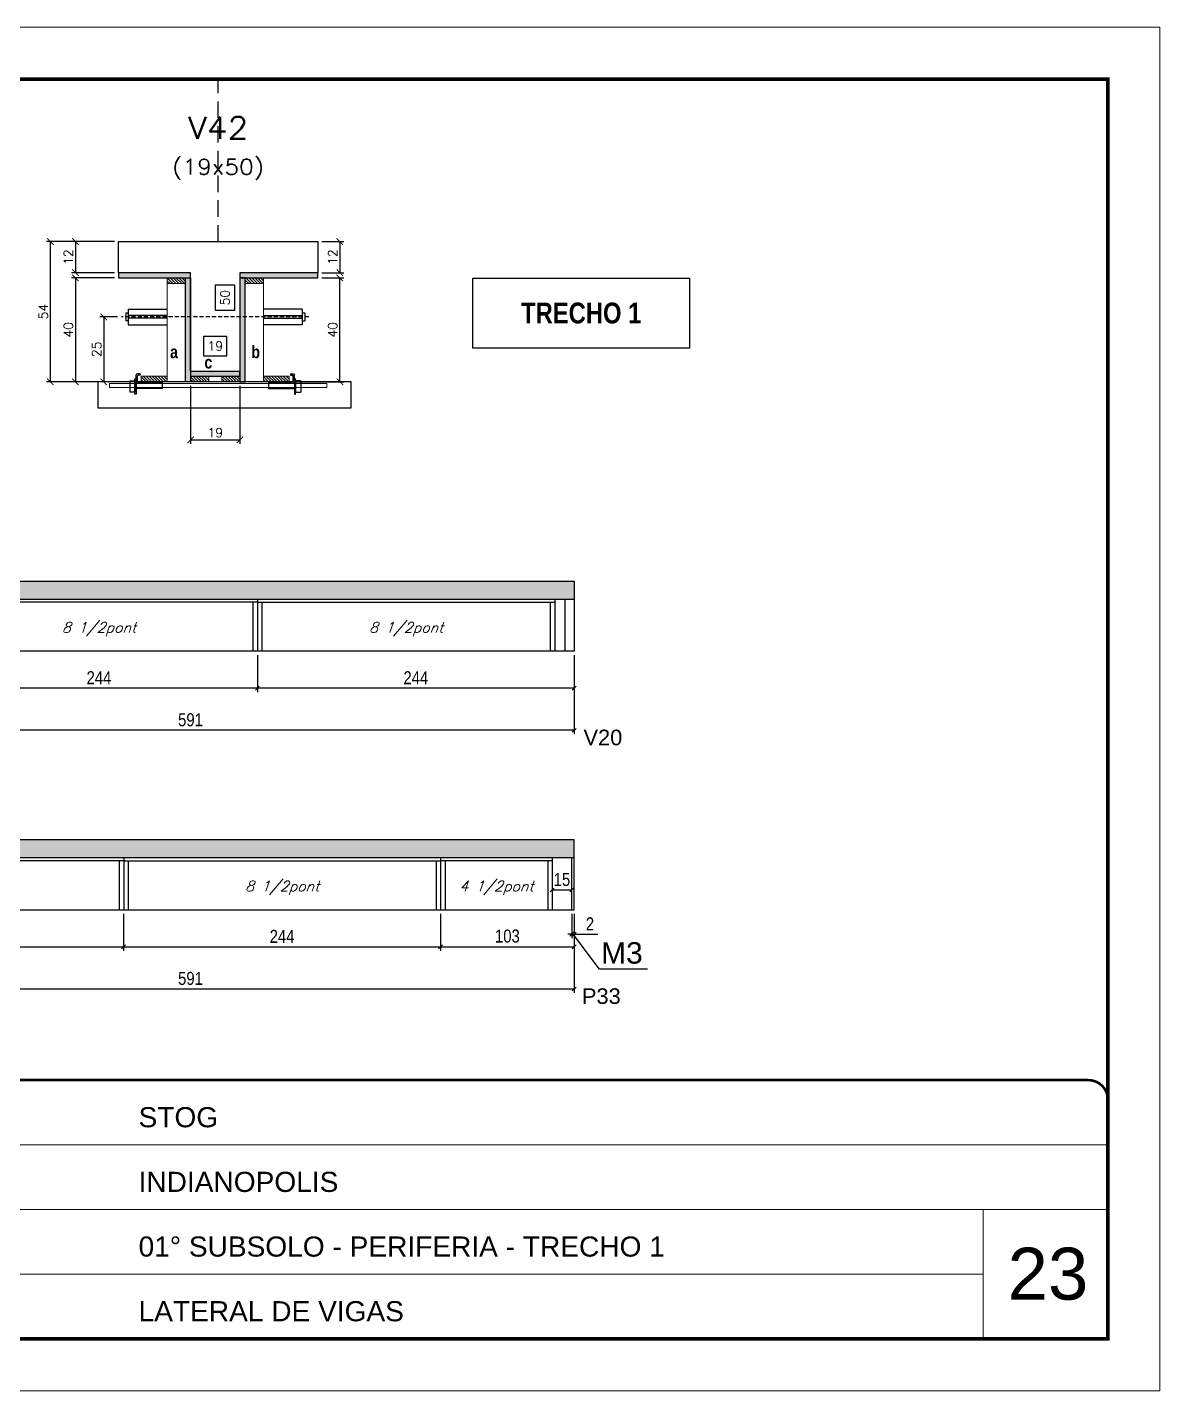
# Model space of a CAD drawing. Extents: x 0 to 6325, y 5574 to 19307.
# Drawn here: x 3783 to 4655, y 11317 to 12367 of the extents above; entities that cross this region are included whole.
import ezdxf
from ezdxf.enums import TextEntityAlignment as Align

# ---------------------------------------------------------------- set-up
doc = ezdxf.new("R2010")
doc.units = 0
for name, pattern in [('CONTINUO', [0]), ('DASHED', [0.75, 0.5, -0.25]), ('HIDDEN', [9.525, 6.35, -3.175])]:
    doc.linetypes.add(name, pattern=pattern)
for name, color, linetype in [('1', 1, 'Continuous'), ('5', 5, 'Continuous'), ('barrote', 251, 'Continuous'), ('COTA', 241, 'Continuous'), ('Cota Seção (2x)', 4, 'Continuous'), ('detalhes', 4, 'Continuous'), ('Hachura', 253, 'Continuous'), ('NOMENCLATURA', 7, 'Continuous'), ('Painéis', 200, 'Continuous'), ('presilha', 1, 'Continuous'), ('SARR_2.2x7', 40, 'Continuous'), ('SARR_3.5x7', 81, 'Continuous'), ('TENSOR', 3, 'Continuous'), ('texto', 7, 'Continuous'), ('Texto de Titulo', 7, 'Continuous'), ('Texto Qtd Sarr', 242, 'Continuous')]:
    doc.layers.add(name, color=color, linetype=linetype)
for name, color, linetype, lineweight in [('CARIMBO', 255, 'Continuous', 9), ('CONCRETO', 251, 'Continuous', 25), ('Folhas', 255, 'Continuous', 9), ('Madeira', 126, 'Continuous', 18), ('SARRAFO DE PRESSAO', 251, 'DASHED', 9), ('SCO-___-LAJ', 2, 'Continuous', 0), ('Texto Seção', 7, 'Continuous', 15)]:
    doc.layers.add(name, color=color, linetype=linetype, lineweight=lineweight)
doc.styles.add('arial', font='arial.ttf')
doc.styles.add('COTA TECNICA', font='techl___.ttf', dxfattribs={"height": 10})
doc.styles.add('ROMANC', font='techb___.ttf', dxfattribs={"height": 2.5})
doc.styles.add('Romans', font='romans.shx')
doc.styles.get("Standard").update_dxf_attribs({"font": 'arial.ttf'})
doc.styles.add('TECNICA', font='techb___.ttf', dxfattribs={"height": 10})
doc.dimstyles.new('Cota Seção (2x)', dxfattribs={"dimtxt": 7, "dimasz": 5, "dimexe": 3, "dimexo": 3, "dimgap": 2, "dimtad": 3, "dimdec": 1, "dimlfac": 0.5, "dimzin": 12, "dimdsep": 46, "dimtxsty": 'Romans', "dimblk": 'ARCHTICK', "dimcen": 0, "dimclrd": 4, "dimclre": 4, "dimclrt": 1, "dimadec": 1, "dimazin": 3, "dimtfac": 1, "dimtdec": 1, "dimtmove": 0, "dimatfit": 3, "dimldrblk": 'OBLIQUE', "dimfxl": 1, "dimtolj": 1, "dimtzin": 12, "dimarcsym": 0})
doc.dimstyles.new('Cota Seção interna', dxfattribs={"dimtxt": 7, "dimasz": 6, "dimexe": 0.18, "dimexo": 2, "dimgap": -4, "dimtad": 3, "dimdec": 1, "dimlfac": 0.5, "dimzin": 12, "dimdsep": 46, "dimtxsty": 'Romans', "dimblk": 'ARCHTICK', "dimcen": 0.09, "dimse1": 1, "dimse2": 1, "dimsd1": 1, "dimsd2": 1, "dimclrd": 180, "dimclre": 5, "dimclrt": 1, "dimadec": 0, "dimazin": 3, "dimtfac": 1, "dimtdec": 1, "dimtofl": 0, "dimtmove": 0, "dimatfit": 3, "dimldrblk": 'ARCHTICK', "dimfxl": 1, "dimtolj": 1, "dimtzin": 0, "dimarcsym": 0})
doc.dimstyles.new('PAINEL', dxfattribs={"dimtxt": 10, "dimasz": 3, "dimexe": 3, "dimexo": 3, "dimgap": 3, "dimtad": 1, "dimdec": 1, "dimzin": 12, "dimdsep": 46, "dimtxsty": 'COTA TECNICA', "dimblk1": 'OBLIQUE', "dimblk2": 'OBLIQUE', "dimsah": 1, "dimcen": 0.9, "dimclrd": 4, "dimclre": 4, "dimclrt": 240, "dimadec": 1, "dimazin": 3, "dimtfac": 1, "dimtdec": 1, "dimtmove": 0, "dimatfit": 3, "dimfxl": 1, "dimtolj": 1, "dimtzin": 12, "dimarcsym": 0})
pattern_1 = [(315, (26865.4202, 3864.4807), (1.12253202, 1.12253202), [])]

# ---------------------------------------------------------------- blocks, each defined once
blk = doc.blocks.new('9999999999')
at = {"color": 30, "linetype": 'CONTINUO'}
for p, q in [((98564.6, 34379.6), (99584, 34379.6)), ((98564.6, 34329.8), (99488, 34329.8)), ((99584, 34329.8), (99488, 34329.8)), ((99488, 34329.8), (99488, 34230.2)), ((98564.6, 34280), (99488, 34280))]:
    blk.add_line(p, q, dxfattribs=at)
at = {"color": 30, "linetype": 'CONTINUO', "const_width": 2}
blk.add_lwpolyline([(99584, 34230.2), (99584, 34414.4, 0.414214), (99569, 34429.4), (98229, 34429.4, 0.414214), (98214, 34414.4), (98214, 34245.2, 0.414214), (98229, 34230.2), (99584, 34230.2)], format="xyb", dxfattribs=at)
at = {"layer": 'Folhas'}
blk.add_lwpolyline([(98139, 34190.2), (99624, 34190.2), (99624, 35240.2), (98139, 35240.2)], close=True, dxfattribs=at)
at = {"layer": 'Folhas', "color": 30, "const_width": 3}
blk.add_lwpolyline([(98214, 34230.2), (99584, 34230.2), (99584, 35200.2), (98214, 35200.2)], close=True, dxfattribs=at)
at = {"color": 7, "linetype": 'Continuous', "ltscale": 5, "style": 'arial'}
for s, height, p in [('STOG', 15.48, (98837.7, 34393.1)), ('INDIANOPOLIS', 15.483, (98837.7, 34343.3)), ('01° SUBSOLO - PERIFERIA - TRECHO 1', 15.483, (98837.7, 34293.5)), ('LATERAL DE VIGAS', 15.483, (98837.7, 34243.7))]:
    blk.add_text(s, height=height, dxfattribs=at).set_placement(p)
blk = doc.blocks.new('titulo1')
at = {"layer": 'Defpoints', "color": 252, "linetype": 'HIDDEN', "ltscale": 2}
blk.add_line((0, 0), (0, 125), dxfattribs=at)
at = {"layer": 'Defpoints', "style": 'Romans', "oblique": 15}
blk.add_attdef('FOLHA', text='', height=10, dxfattribs=at).set_placement((0, 15.6), align=Align.MIDDLE_CENTER)
at = {"layer": 'Texto Qtd Sarr', "color": 3, "style": 'Romans', "oblique": 15}
for tag, height, p in [('TITULO', 17, (0, 71.4)), ('SEÇÃO', 12, (0, 41.5))]:
    blk.add_attdef(tag, text='', height=height, dxfattribs=at).set_placement(p, align=Align.MIDDLE_CENTER)
blk = doc.blocks.new('_ArchTick')
at = {"color": 0, "linetype": 'ByBlock', "const_width": 0.15}
blk.add_lwpolyline([(-0.5, -0.5), (0.5, 0.5)], dxfattribs=at)
blk = doc.blocks.new('*D3340')
at = {"layer": 'COTA', "color": 4, "lineweight": -2, "transparency": 16777216}
for p, q in [((4009.8, 12202.1), (4026.7, 12202.1)), ((4023.7, 12202.1), (4023.7, 12178.1)), ((4009.8, 12178.1), (4026.7, 12178.1))]:
    blk.add_line(p, q, dxfattribs=at)
at = {"layer": 'Defpoints', "color": 0, "transparency": 16777216}
for p in [(4006.8, 12202.1), (4006.8, 12178.1), (4023.7, 12178.1)]:
    blk.add_point(p, dxfattribs=at)
at = {"layer": 'COTA', "color": 4, "lineweight": -2, "transparency": 16777216, "xscale": 5, "yscale": 5, "zscale": 5}
for p, rotation in [((4023.7, 12202.1), 90), ((4023.7, 12178.1), 270)]:
    blk.add_blockref('_ArchTick', p, dxfattribs=dict(at, rotation=rotation))
at = {"layer": 'COTA', "color": 1, "transparency": 16777216, "insert": (4018.2, 12190.1), "char_height": 7, "attachment_point": 5, "rotation": 90, "style": 'Romans'}
blk.add_mtext('\\A1;12', dxfattribs=at)
blk = doc.blocks.new('_Oblique')
at = {"layer": '1', "color": 0, "lineweight": -2}
blk.add_line((-0.5, -0.5), (0.5, 0.5), dxfattribs=at)
blk = doc.blocks.new('*D3341')
at = {"layer": 'COTA', "color": 4, "lineweight": -2, "transparency": 16777216}
for p, q in [((3850.2, 12202.1), (3797.8, 12202.1)), ((3800.8, 12094.1), (3800.8, 12202.1)), ((3872.2, 12094.1), (3797.8, 12094.1))]:
    blk.add_line(p, q, dxfattribs=at)
at = {"layer": 'Defpoints', "color": 0, "transparency": 16777216}
for p in [(3800.8, 12202.1), (3853.2, 12202.1), (3875.2, 12094.1)]:
    blk.add_point(p, dxfattribs=at)
at = {"layer": 'COTA', "color": 4, "lineweight": -2, "transparency": 16777216, "xscale": 5, "yscale": 5, "zscale": 5}
for p, rotation in [((3800.8, 12202.1), 90), ((3800.8, 12094.1), 270)]:
    blk.add_blockref('_ArchTick', p, dxfattribs=dict(at, rotation=rotation))
at = {"layer": 'COTA', "color": 1, "transparency": 16777216, "insert": (3795.3, 12148.1), "char_height": 7, "attachment_point": 5, "rotation": 90, "style": 'Romans'}
blk.add_mtext('\\A1;54', dxfattribs=at)
blk = doc.blocks.new('*D3342')
at = {"layer": 'COTA', "color": 4, "lineweight": -2, "transparency": 16777216}
for p, q in [((4009.8, 12174.1), (4026.7, 12174.1)), ((4023.7, 12094.1), (4023.7, 12174.1)), ((3983.4, 12094.1), (4026.7, 12094.1))]:
    blk.add_line(p, q, dxfattribs=at)
at = {"layer": 'Defpoints', "color": 0, "transparency": 16777216}
for p in [(4006.8, 12174.1), (4023.7, 12174.1), (3980.4, 12094.1)]:
    blk.add_point(p, dxfattribs=at)
at = {"layer": 'COTA', "color": 4, "lineweight": -2, "transparency": 16777216, "xscale": 5, "yscale": 5, "zscale": 5}
for p, rotation in [((4023.7, 12174.1), 90), ((4023.7, 12094.1), 270)]:
    blk.add_blockref('_ArchTick', p, dxfattribs=dict(at, rotation=rotation))
at = {"layer": 'COTA', "color": 1, "transparency": 16777216, "insert": (4018.2, 12134.1), "char_height": 7, "attachment_point": 5, "rotation": 90, "style": 'Romans'}
blk.add_mtext('\\A1;40', dxfattribs=at)
blk = doc.blocks.new('*D3343')
at = {"layer": 'Cota Seção (2x)', "color": 180, "lineweight": -2, "transparency": 16777216}
for p, q in [((3942.8, 12168.6), (3927.8, 12168.6)), ((3927.8, 12168.6), (3927.8, 12149.3)), ((3942.8, 12149.3), (3942.8, 12168.6)), ((3927.8, 12149.3), (3942.8, 12149.3))]:
    blk.add_line(p, q, dxfattribs=at)
at = {"layer": 'Defpoints', "color": 0, "transparency": 16777216}
for p in [(3946.8, 12202.1), (3957.8, 12202.1), (3957.8, 12102.1)]:
    blk.add_point(p, dxfattribs=at)
at = {"layer": 'Cota Seção (2x)', "color": 1, "transparency": 16777216, "insert": (3935.3, 12158.9), "char_height": 7, "attachment_point": 5, "rotation": 90, "style": 'Romans'}
blk.add_mtext('\\A1;50', dxfattribs=at)
blk = doc.blocks.new('*D3344')
at = {"layer": 'COTA', "color": 4, "lineweight": -2, "transparency": 16777216}
for p, q in [((3850.2, 12202.1), (3817.1, 12202.1)), ((3820.1, 12202.1), (3820.1, 12178.1)), ((3850.2, 12178.1), (3817.1, 12178.1))]:
    blk.add_line(p, q, dxfattribs=at)
at = {"layer": 'Defpoints', "color": 0, "transparency": 16777216}
for p in [(3853.2, 12202.1), (3820.1, 12178.1), (3853.2, 12178.1)]:
    blk.add_point(p, dxfattribs=at)
at = {"layer": 'COTA', "color": 4, "lineweight": -2, "transparency": 16777216, "xscale": 5, "yscale": 5, "zscale": 5}
for p, rotation in [((3820.1, 12202.1), 90), ((3820.1, 12178.1), 270)]:
    blk.add_blockref('_ArchTick', p, dxfattribs=dict(at, rotation=rotation))
at = {"layer": 'COTA', "color": 1, "transparency": 16777216, "insert": (3814.6, 12190.1), "char_height": 7, "attachment_point": 5, "rotation": 90, "style": 'Romans'}
blk.add_mtext('\\A1;12', dxfattribs=at)
blk = doc.blocks.new('*D3345')
at = {"layer": 'COTA', "color": 4, "lineweight": -2, "transparency": 16777216}
for p, q in [((3850.2, 12174.1), (3817.1, 12174.1)), ((3820.1, 12174.1), (3820.1, 12094.1)), ((3872.2, 12094.1), (3817.1, 12094.1))]:
    blk.add_line(p, q, dxfattribs=at)
at = {"layer": 'Defpoints', "color": 0, "transparency": 16777216}
for p in [(3853.2, 12174.1), (3820.1, 12094.1), (3875.2, 12094.1)]:
    blk.add_point(p, dxfattribs=at)
at = {"layer": 'COTA', "color": 4, "lineweight": -2, "transparency": 16777216, "xscale": 5, "yscale": 5, "zscale": 5}
for p, rotation in [((3820.1, 12174.1), 90), ((3820.1, 12094.1), 270)]:
    blk.add_blockref('_ArchTick', p, dxfattribs=dict(at, rotation=rotation))
at = {"layer": 'COTA', "color": 1, "transparency": 16777216, "insert": (3814.6, 12134.1), "char_height": 7, "attachment_point": 5, "rotation": 90, "style": 'Romans'}
blk.add_mtext('\\A1;40', dxfattribs=at)
blk = doc.blocks.new('PRESILHA METÁLICA 1')
at = {"layer": 'presilha'}
for p, q in [((7.5, 10.6), (7.5, 19.9)), ((12, 21), (8.6, 21)), ((9, 11.6), (9, 18.9)), ((12, 19.5), (9.6, 19.5)), ((12, 21), (12, 19.5)), ((0, 13), (6, 13)), ((0, 13), (0, 0)), ((6, 0), (0, 0)), ((6, 15.5), (7.5, 15.5)), ((6, -2.5), (6, 15.5)), ((6, 13), (6, 0)), ((7.5, 15.5), (7.5, -2.5)), ((37.5, 4.1), (7.5, 4.1)), ((37.5, 11), (9.6, 11)), ((37.5, 11), (37.5, 4.1)), ((7.5, -2.5), (6, -2.5))]:
    blk.add_line(p, q, dxfattribs=at)
for centre, radius, start, end in [((8.6, 19.9), 1.14, 90, 180), ((9.6, 18.9), 0.57, 90, 180), ((9.6, 11.6), 0.57, 180, 270)]:
    blk.add_arc(centre, radius, start, end, dxfattribs=at)
blk = doc.blocks.new('*D3346')
at = {"layer": 'COTA', "color": 4, "lineweight": -2, "transparency": 16777216}
for p, q in [((3908.8, 12091.1), (3908.8, 12046.4)), ((3946.8, 12091.1), (3946.8, 12046.4)), ((3908.8, 12049.4), (3946.8, 12049.4))]:
    blk.add_line(p, q, dxfattribs=at)
at = {"layer": 'Defpoints', "color": 0, "transparency": 16777216}
for p in [(3908.8, 12094.1), (3946.8, 12094.1), (3946.8, 12049.4)]:
    blk.add_point(p, dxfattribs=at)
at = {"layer": 'COTA', "color": 4, "lineweight": -2, "transparency": 16777216, "xscale": 5, "yscale": 5, "zscale": 5, "rotation": 180}
blk.add_blockref('_ArchTick', (3908.8, 12049.4), dxfattribs=at)
at = {"layer": 'COTA', "color": 4, "lineweight": -2, "transparency": 16777216, "xscale": 5, "yscale": 5, "zscale": 5}
blk.add_blockref('_ArchTick', (3946.8, 12049.4), dxfattribs=at)
at = {"layer": 'COTA', "color": 1, "transparency": 16777216, "insert": (3927.8, 12054.9), "char_height": 7, "attachment_point": 5, "style": 'Romans'}
blk.add_mtext('\\A1;19', dxfattribs=at)
blk = doc.blocks.new('*D3086')
at = {"layer": 'Cota Seção (2x)', "color": 180, "lineweight": -2, "transparency": 16777216}
for p, q in [((3936.8, 12129.1), (3918.8, 12129.1)), ((3918.8, 12129.1), (3918.8, 12114.1)), ((3936.8, 12114.1), (3936.8, 12129.1)), ((3918.8, 12114.1), (3936.8, 12114.1))]:
    blk.add_line(p, q, dxfattribs=at)
at = {"layer": 'Defpoints', "color": 0, "transparency": 16777216}
for p in [(3946.8, 12110.1), (3908.8, 12094.1), (3946.8, 12094.1)]:
    blk.add_point(p, dxfattribs=at)
at = {"layer": 'Cota Seção (2x)', "color": 1, "transparency": 16777216, "insert": (3927.8, 12121.6), "char_height": 7, "attachment_point": 5, "style": 'Romans'}
blk.add_mtext('\\A1;19', dxfattribs=at)
blk = doc.blocks.new('*D3087')
at = {"layer": 'COTA', "color": 4, "lineweight": -2, "transparency": 16777216}
for p, q in [((3613.2, 11883.6), (3613.2, 11822.7)), ((4204.2, 11883.6), (4204.2, 11822.7)), ((4204.2, 11825.7), (3613.2, 11825.7))]:
    blk.add_line(p, q, dxfattribs=at)
at = {"layer": 'Defpoints', "color": 0, "transparency": 16777216}
for p in [(3613.2, 11886.6), (4204.2, 11886.6), (3613.2, 11825.7)]:
    blk.add_point(p, dxfattribs=at)
at = {"layer": 'COTA', "color": 4, "lineweight": -2, "transparency": 16777216, "xscale": 3, "yscale": 3, "zscale": 3, "rotation": 180}
blk.add_blockref('_Oblique', (3613.2, 11825.7), dxfattribs=at)
at = {"layer": 'COTA', "color": 4, "lineweight": -2, "transparency": 16777216, "xscale": 3, "yscale": 3, "zscale": 3}
blk.add_blockref('_Oblique', (4204.2, 11825.7), dxfattribs=at)
at = {"layer": 'COTA', "color": 240, "transparency": 16777216, "insert": (3908.7, 11833.8), "char_height": 10, "attachment_point": 5, "style": 'COTA TECNICA'}
blk.add_mtext('\\A1;591', dxfattribs=at)
blk = doc.blocks.new('*D4266')
at = {"layer": 'COTA', "color": 4, "lineweight": -2, "transparency": 16777216}
for p, q in [((3960.2, 11883.6), (3960.2, 11855.1)), ((4204.2, 11883.6), (4204.2, 11855.1)), ((4204.2, 11858.1), (3960.2, 11858.1))]:
    blk.add_line(p, q, dxfattribs=at)
at = {"layer": 'Defpoints', "color": 0, "transparency": 16777216}
for p in [(3960.2, 11886.6), (4204.2, 11886.6), (3960.2, 11858.1)]:
    blk.add_point(p, dxfattribs=at)
at = {"layer": 'COTA', "color": 4, "lineweight": -2, "transparency": 16777216, "xscale": 3, "yscale": 3, "zscale": 3, "rotation": 180}
blk.add_blockref('_Oblique', (3960.2, 11858.1), dxfattribs=at)
at = {"layer": 'COTA', "color": 4, "lineweight": -2, "transparency": 16777216, "xscale": 3, "yscale": 3, "zscale": 3}
blk.add_blockref('_Oblique', (4204.2, 11858.1), dxfattribs=at)
at = {"layer": 'COTA', "color": 240, "transparency": 16777216, "insert": (4082.2, 11866.2), "char_height": 10, "attachment_point": 5, "style": 'COTA TECNICA'}
blk.add_mtext('\\A1;244', dxfattribs=at)
blk = doc.blocks.new('*D4267')
at = {"layer": 'COTA', "color": 4, "lineweight": -2, "transparency": 16777216}
for p, q in [((3716.2, 11883.6), (3716.2, 11855.1)), ((3960.2, 11883.6), (3960.2, 11855.1)), ((3960.2, 11858.1), (3716.2, 11858.1))]:
    blk.add_line(p, q, dxfattribs=at)
at = {"layer": 'Defpoints', "color": 0, "transparency": 16777216}
for p in [(3716.2, 11886.6), (3960.2, 11886.6), (3716.2, 11858.1)]:
    blk.add_point(p, dxfattribs=at)
at = {"layer": 'COTA', "color": 4, "lineweight": -2, "transparency": 16777216, "xscale": 3, "yscale": 3, "zscale": 3, "rotation": 180}
blk.add_blockref('_Oblique', (3716.2, 11858.1), dxfattribs=at)
at = {"layer": 'COTA', "color": 4, "lineweight": -2, "transparency": 16777216, "xscale": 3, "yscale": 3, "zscale": 3}
blk.add_blockref('_Oblique', (3960.2, 11858.1), dxfattribs=at)
at = {"layer": 'COTA', "color": 240, "transparency": 16777216, "insert": (3838.2, 11866.2), "char_height": 10, "attachment_point": 5, "style": 'COTA TECNICA'}
blk.add_mtext('\\A1;244', dxfattribs=at)
blk = doc.blocks.new('*D3090')
at = {"layer": 'COTA', "color": 4, "lineweight": -2, "transparency": 16777216}
for p, q in [((3613.2, 11684.4), (3613.2, 11623.5)), ((4204.2, 11684.4), (4204.2, 11623.5)), ((3613.2, 11626.5), (4204.2, 11626.5))]:
    blk.add_line(p, q, dxfattribs=at)
at = {"layer": 'Defpoints', "color": 0, "transparency": 16777216}
for p in [(3613.2, 11687.4), (4204.2, 11687.4), (4204.2, 11626.5)]:
    blk.add_point(p, dxfattribs=at)
at = {"layer": 'COTA', "color": 4, "lineweight": -2, "transparency": 16777216, "xscale": 3, "yscale": 3, "zscale": 3, "rotation": 180}
blk.add_blockref('_Oblique', (3613.2, 11626.5), dxfattribs=at)
at = {"layer": 'COTA', "color": 4, "lineweight": -2, "transparency": 16777216, "xscale": 3, "yscale": 3, "zscale": 3}
blk.add_blockref('_Oblique', (4204.2, 11626.5), dxfattribs=at)
at = {"layer": 'COTA', "color": 240, "transparency": 16777216, "insert": (3908.7, 11634.6), "char_height": 10, "attachment_point": 5, "style": 'COTA TECNICA'}
blk.add_mtext('\\A1;591', dxfattribs=at)
blk = doc.blocks.new('*D4274')
at = {"layer": 'COTA', "color": 4, "lineweight": -2, "transparency": 16777216}
for p, q in [((3613.2, 11684.4), (3613.2, 11655.9)), ((3857.2, 11684.4), (3857.2, 11655.9)), ((3613.2, 11658.9), (3857.2, 11658.9))]:
    blk.add_line(p, q, dxfattribs=at)
at = {"layer": 'Defpoints', "color": 0, "transparency": 16777216}
for p in [(3613.2, 11687.4), (3857.2, 11687.4), (3857.2, 11658.9)]:
    blk.add_point(p, dxfattribs=at)
at = {"layer": 'COTA', "color": 4, "lineweight": -2, "transparency": 16777216, "xscale": 3, "yscale": 3, "zscale": 3, "rotation": 180}
blk.add_blockref('_Oblique', (3613.2, 11658.9), dxfattribs=at)
at = {"layer": 'COTA', "color": 4, "lineweight": -2, "transparency": 16777216, "xscale": 3, "yscale": 3, "zscale": 3}
blk.add_blockref('_Oblique', (3857.2, 11658.9), dxfattribs=at)
at = {"layer": 'COTA', "color": 240, "transparency": 16777216, "insert": (3735.2, 11667), "char_height": 10, "attachment_point": 5, "style": 'COTA TECNICA'}
blk.add_mtext('\\A1;244', dxfattribs=at)
blk = doc.blocks.new('*D4275')
at = {"layer": 'COTA', "color": 4, "lineweight": -2, "transparency": 16777216}
for p, q in [((3857.2, 11684.4), (3857.2, 11655.9)), ((4101.2, 11684.4), (4101.2, 11655.9)), ((3857.2, 11658.9), (4101.2, 11658.9))]:
    blk.add_line(p, q, dxfattribs=at)
at = {"layer": 'Defpoints', "color": 0, "transparency": 16777216}
for p in [(3857.2, 11687.4), (4101.2, 11687.4), (4101.2, 11658.9)]:
    blk.add_point(p, dxfattribs=at)
at = {"layer": 'COTA', "color": 4, "lineweight": -2, "transparency": 16777216, "xscale": 3, "yscale": 3, "zscale": 3, "rotation": 180}
blk.add_blockref('_Oblique', (3857.2, 11658.9), dxfattribs=at)
at = {"layer": 'COTA', "color": 4, "lineweight": -2, "transparency": 16777216, "xscale": 3, "yscale": 3, "zscale": 3}
blk.add_blockref('_Oblique', (4101.2, 11658.9), dxfattribs=at)
at = {"layer": 'COTA', "color": 240, "transparency": 16777216, "insert": (3979.2, 11667), "char_height": 10, "attachment_point": 5, "style": 'COTA TECNICA'}
blk.add_mtext('\\A1;244', dxfattribs=at)
blk = doc.blocks.new('*D3091')
at = {"layer": 'COTA', "color": 4, "lineweight": -2, "transparency": 16777216}
for p, q in [((4101.2, 11684.4), (4101.2, 11655.9)), ((4204.2, 11684.4), (4204.2, 11655.9)), ((4101.2, 11658.9), (4204.2, 11658.9))]:
    blk.add_line(p, q, dxfattribs=at)
at = {"layer": 'Defpoints', "color": 0, "transparency": 16777216}
for p in [(4101.2, 11687.4), (4204.2, 11687.4), (4204.2, 11658.9)]:
    blk.add_point(p, dxfattribs=at)
at = {"layer": 'COTA', "color": 4, "lineweight": -2, "transparency": 16777216, "xscale": 3, "yscale": 3, "zscale": 3, "rotation": 180}
blk.add_blockref('_Oblique', (4101.2, 11658.9), dxfattribs=at)
at = {"layer": 'COTA', "color": 4, "lineweight": -2, "transparency": 16777216, "xscale": 3, "yscale": 3, "zscale": 3}
blk.add_blockref('_Oblique', (4204.2, 11658.9), dxfattribs=at)
at = {"layer": 'COTA', "color": 240, "transparency": 16777216, "insert": (4152.7, 11667.2), "char_height": 10, "attachment_point": 5, "style": 'COTA TECNICA'}
blk.add_mtext('\\A1;103', dxfattribs=at)
blk = doc.blocks.new('*D4270')
at = {"layer": 'COTA', "color": 4, "lineweight": -2, "transparency": 16777216}
for p, q in [((4202.2, 11684.4), (4202.2, 11665.7)), ((4204.2, 11684.4), (4204.2, 11665.7)), ((4202.2, 11668.7), (4199.2, 11668.7)), ((4202.2, 11668.7), (4204.2, 11668.7)), ((4204.2, 11668.7), (4222.4, 11668.7))]:
    blk.add_line(p, q, dxfattribs=at)
at = {"layer": 'Defpoints', "color": 0, "transparency": 16777216}
for p in [(4202.2, 11687.4), (4204.2, 11687.4), (4204.2, 11668.7)]:
    blk.add_point(p, dxfattribs=at)
at = {"layer": 'COTA', "color": 4, "lineweight": -2, "transparency": 16777216, "xscale": 3, "yscale": 3, "zscale": 3}
blk.add_blockref('_Oblique', (4202.2, 11668.7), dxfattribs=at)
at = {"layer": 'COTA', "color": 4, "lineweight": -2, "transparency": 16777216, "xscale": 3, "yscale": 3, "zscale": 3, "rotation": 180}
blk.add_blockref('_Oblique', (4204.2, 11668.7), dxfattribs=at)
at = {"layer": 'COTA', "color": 240, "transparency": 16777216, "insert": (4216.3, 11676.7), "char_height": 10, "attachment_point": 5, "style": 'COTA TECNICA'}
blk.add_mtext('\\A1;2', dxfattribs=at)
blk = doc.blocks.new('*D4271')
at = {"layer": 'COTA', "color": 4, "lineweight": -2, "transparency": 16777216}
blk.add_line((4202.2, 11702.7), (4187.2, 11702.7), dxfattribs=at)
at = {"layer": 'Defpoints', "color": 0, "transparency": 16777216}
for p in [(4187.2, 11702.7), (4187.2, 11702.7), (4202.2, 11702.7)]:
    blk.add_point(p, dxfattribs=at)
at = {"layer": 'COTA', "color": 4, "lineweight": -2, "transparency": 16777216, "xscale": 3, "yscale": 3, "zscale": 3, "rotation": 180}
blk.add_blockref('_Oblique', (4187.2, 11702.7), dxfattribs=at)
at = {"layer": 'COTA', "color": 4, "lineweight": -2, "transparency": 16777216, "xscale": 3, "yscale": 3, "zscale": 3}
blk.add_blockref('_Oblique', (4202.2, 11702.7), dxfattribs=at)
at = {"layer": 'COTA', "color": 240, "transparency": 16777216, "insert": (4194.7, 11710.8), "char_height": 10, "attachment_point": 5, "style": 'COTA TECNICA'}
blk.add_mtext('\\A1;15', dxfattribs=at)
blk = doc.blocks.new('*D4160')
at = {"layer": 'COTA', "color": 4, "lineweight": -2, "transparency": 16777216}
for p, q in [((3852.5, 12144.1), (3838.9, 12144.1)), ((3841.9, 12144.1), (3841.9, 12094.1)), ((3857.5, 12094.1), (3838.9, 12094.1))]:
    blk.add_line(p, q, dxfattribs=at)
at = {"layer": 'Defpoints', "color": 0, "transparency": 16777216}
for p in [(3855.5, 12144.1), (3841.9, 12094.1), (3860.5, 12094.1)]:
    blk.add_point(p, dxfattribs=at)
at = {"layer": 'COTA', "color": 4, "lineweight": -2, "transparency": 16777216, "xscale": 5, "yscale": 5, "zscale": 5}
for p, rotation in [((3841.9, 12144.1), 90), ((3841.9, 12094.1), 270)]:
    blk.add_blockref('_ArchTick', p, dxfattribs=dict(at, rotation=rotation))
at = {"layer": 'COTA', "color": 1, "transparency": 16777216, "insert": (3836.4, 12119.1), "char_height": 7, "attachment_point": 5, "rotation": 90, "style": 'Romans'}
blk.add_mtext('\\A1;25', dxfattribs=at)

msp = doc.modelspace()

# ---------------------------------------------------------------- hatches: boundary and pattern name
at = {"layer": 'COTA'}
h = msp.add_hatch(dxfattribs=at)
h.set_pattern_fill('AR-CONC', color=256, scale=0.03)
h.set_pattern_definition([(50, (1542.5, 11.0985), (5.46554, -0.4781726), [0.5715, -6.2865]), (355, (1542.5, 11.0985), (-1.0573026, 5.7317054), [0.4572, -5.0292175]), (100.451445, (1542.9555, 11.0587), (4.4082374, 5.2535326), [0.4857003, -5.3427073]), (46.1842, (1542.5, 12.6225), (8.1323712, -1.26127), [0.85725, -9.42975]), (96.63556, (1543.178, 12.5174), (7.122124, 7.4227837), [0.7285507, -8.014068]), (351.18415, (1542.5, 12.6225), (7.122124, 7.422784), [0.685799, -7.543792]), (21, (1543.262, 12.2415), (4.5484317, -3.067956), [0.5715, -6.2865]), (326, (1543.262, 12.2415), (1.8540609, 5.525639), [0.4572, -5.0292]), (71.451445, (1543.641, 11.986), (6.4024926, 2.457683), [0.4857003, -5.3426981]), (37.5, (1542.5, 11.0985), (0.0926581, 2.53665117), [0, -4.96824, 0, -5.1054, 0, -5.04825]), (7.5, (1542.5, 11.0985), (2.0045899, 3.00541724), [0, -2.91084, 0, -4.85394, 0, -1.92405]), (327.5, (1540.8007, 11.0985), (4.06771786, -0.17186232), [0, -1.905, 0, -5.9436, 0, -7.8867]), (317.5, (1540.0387, 11.0985), (4.4438754, 0.7627947), [0, -2.4765, 0, -3.94716, 0, -5.6007])])
h.paths.add_polyline_path([(3613.25, 11940.6), (3613.25, 11926.6), (4204.25, 11926.6), (4204.25, 11940.6)])
h = msp.add_hatch(dxfattribs=at)
h.set_pattern_fill('AR-CONC', color=256, scale=0.03)
h.set_pattern_definition([(50, (1542.5, -188.107), (5.46554, -0.4781726), [0.5715, -6.2865]), (355, (1542.5, -188.107), (-1.0573026, 5.7317054), [0.4572, -5.0292175]), (100.451445, (1542.9555, -188.147), (4.4082374, 5.2535326), [0.4857003, -5.3427073]), (46.1842, (1542.5, -186.583), (8.1323712, -1.26127), [0.85725, -9.42975]), (96.63556, (1543.178, -186.688), (7.122124, 7.4227837), [0.7285507, -8.014068]), (351.18415, (1542.5, -186.583), (7.122124, 7.422784), [0.685799, -7.543792]), (21, (1543.262, -186.964), (4.5484317, -3.067956), [0.5715, -6.2865]), (326, (1543.262, -186.964), (1.8540609, 5.525639), [0.4572, -5.0292]), (71.451445, (1543.641, -187.2197), (6.4024926, 2.457683), [0.4857003, -5.3426981]), (37.5, (1542.5, -188.107), (0.0926581, 2.53665117), [0, -4.96824, 0, -5.1054, 0, -5.04825]), (7.5, (1542.5, -188.107), (2.0045899, 3.00541724), [0, -2.91084, 0, -4.85394, 0, -1.92405]), (327.5, (1540.8007, -188.107), (4.06771786, -0.17186232), [0, -1.905, 0, -5.9436, 0, -7.8867]), (317.5, (1540.0387, -188.107), (4.4438754, 0.7627947), [0, -2.4765, 0, -3.94716, 0, -5.6007])])
h.paths.add_polyline_path([(3613.25, 11741.39), (3613.25, 11727.39), (4204.25, 11727.39), (4204.25, 11741.39)])
at = {"layer": 'Hachura'}
h = msp.add_hatch(color=256, dxfattribs=at)
h.dxf.hatch_style = 1
h.paths.add_polyline_path([(3908.8, 12174.12), (3908.8, 12178.12), (3853.2, 12178.12), (3853.2, 12174.12)])
h = msp.add_hatch(dxfattribs=at)
h.set_pattern_fill('ANSI31', color=256, scale=0.5, angle=270, style=0)
h.set_pattern_definition([(315, (26865.4202, 3866.4807), (1.12253202, 1.12253202), [])])
h.paths.add_polyline_path([(3904.8, 12169.72), (3904.8, 12174.12), (3890.8, 12174.12), (3890.8, 12169.72)])
h = msp.add_hatch(color=256, dxfattribs=at)
h.dxf.hatch_style = 1
h.paths.add_polyline_path([(3904.8, 12174.12), (3908.8, 12174.12), (3908.8, 12094.12), (3904.8, 12094.12)])
h = msp.add_hatch(color=256, dxfattribs=at)
h.dxf.hatch_style = 1
h.paths.add_polyline_path([(4006.8, 12174.12), (4006.8, 12178.12), (3946.8, 12178.12), (3946.8, 12174.12)])
h = msp.add_hatch(color=256, dxfattribs=at)
h.dxf.hatch_style = 1
h.paths.add_polyline_path([(3950.8, 12174.12), (3946.8, 12174.12), (3946.8, 12094.12), (3950.8, 12094.12)])
h = msp.add_hatch(dxfattribs=at)
h.set_pattern_fill('ANSI31', color=256, scale=0.5, angle=270, style=0)
h.set_pattern_definition([(315, (26865.4202, 3866.4807), (1.12253202, 1.12253202), [])])
h.paths.add_polyline_path([(3950.8, 12169.72), (3950.8, 12174.12), (3964.8, 12174.12), (3964.8, 12169.72)])
h = msp.add_hatch(dxfattribs=at)
h.set_pattern_fill('ANSI31', color=256, scale=0.5, angle=270, style=0)
h.set_pattern_definition([(315, (26865.4202, 3864.4807), (1.12253202, 1.12253202), [])])
h.paths.add_polyline_path([(3870.8, 12094.12), (3870.8, 12098.52), (3890.8, 12098.52), (3890.8, 12094.12)])
h = msp.add_hatch(color=256, dxfattribs=at)
h.dxf.hatch_style = 1
h.paths.add_polyline_path([(3946.8, 12098.52), (3946.8, 12102.12), (3908.8, 12102.12), (3908.8, 12098.52)])
h = msp.add_hatch(dxfattribs=at)
h.set_pattern_fill('ANSI31', color=256, scale=0.5, angle=270, style=0)
h.set_pattern_definition(pattern_1)
h.paths.add_polyline_path([(3908.8, 12094.12), (3908.8, 12098.52), (3922.8, 12098.52), (3922.8, 12094.12)])
h = msp.add_hatch(dxfattribs=at)
h.set_pattern_fill('ANSI31', color=256, scale=0.5, angle=270, style=0)
h.set_pattern_definition(pattern_1)
h.paths.add_polyline_path([(3946.8, 12094.12), (3946.8, 12098.52), (3932.8, 12098.52), (3932.8, 12094.12)])
h = msp.add_hatch(dxfattribs=at)
h.set_pattern_fill('ANSI31', color=256, scale=0.5, angle=270, style=0)
h.set_pattern_definition(pattern_1)
h.paths.add_polyline_path([(3984.8, 12094.12), (3984.8, 12098.52), (3964.8, 12098.52), (3964.8, 12094.12)])

# ---------------------------------------------------------------- linework, layer by layer
at = {"ltscale": 3}
for p, q in [((3860.8, 12150.09), (3860.8, 12138.09)), ((3860.8, 12150.09), (3890.8, 12150.09)), ((3994.8, 12150.09), (3964.8, 12150.09)), ((3994.8, 12150.09), (3994.8, 12138.09)), ((3858.8, 12147.09), (3858.8, 12141.09)), ((3858.8, 12147.09), (3860.8, 12147.09)), ((3860.8, 12141.09), (3858.8, 12141.09)), ((3890.8, 12145.09), (3860.8, 12145.09)), ((3890.8, 12143.09), (3860.8, 12143.09)), ((3860.8, 12138.09), (3890.8, 12138.09)), ((3964.8, 12145.09), (3994.8, 12145.09)), ((3964.8, 12143.09), (3994.8, 12143.09)), ((3994.8, 12138.09), (3964.8, 12138.09)), ((3994.8, 12147.09), (3996.8, 12147.09)), ((3994.8, 12141.09), (3996.8, 12141.09)), ((3996.8, 12147.09), (3996.8, 12141.09))]:
    msp.add_line(p, q, dxfattribs=at)
at = {"layer": 'barrote'}
msp.add_lwpolyline([(3837.34, 12074.12), (4032.53, 12074.12), (4032.53, 12094.12), (3837.34, 12094.12)], close=True, dxfattribs=at)
at = {"layer": 'CONCRETO'}
msp.add_lwpolyline([(3853.2, 12178.12), (3853.2, 12202.12), (4006.8, 12202.12), (4006.8, 12178.12), (3946.8, 12178.12), (3946.8, 12102.12), (3908.8, 12102.12), (3908.8, 12178.12)], close=True, dxfattribs=at)
at = {"layer": 'COTA'}
for p, q in [((3613.25, 11940.6), (4204.25, 11940.6)), ((4204.25, 11940.6), (4204.25, 11926.6)), ((4204.25, 11741.39), (3613.25, 11741.39)), ((4204.25, 11727.39), (4204.25, 11741.39))]:
    msp.add_line(p, q, dxfattribs=at)
msp.add_lwpolyline([(4126.17, 12173.79), (4292.95, 12173.79), (4292.95, 12120.13), (4126.17, 12120.13)], close=True, dxfattribs=at)
at = {"layer": 'Madeira'}
for points in [[(3904.8, 12169.72), (3904.8, 12174.12), (3890.8, 12174.12), (3890.8, 12169.72)], [(3904.8, 12174.12), (3890.8, 12174.12), (3890.8, 12094.12), (3904.8, 12094.12)], [(3950.8, 12169.72), (3950.8, 12174.12), (3964.8, 12174.12), (3964.8, 12169.72)], [(3950.8, 12174.12), (3964.8, 12174.12), (3964.8, 12094.12), (3950.8, 12094.12)], [(3870.8, 12094.12), (3870.8, 12098.52), (3890.8, 12098.52), (3890.8, 12094.12)], [(3908.8, 12094.12), (3908.8, 12098.52), (3922.8, 12098.52), (3922.8, 12094.12)], [(3946.8, 12094.12), (3946.8, 12098.52), (3932.8, 12098.52), (3932.8, 12094.12)], [(3984.8, 12094.12), (3984.8, 12098.52), (3964.8, 12098.52), (3964.8, 12094.12)]]:
    msp.add_lwpolyline(points, close=True, dxfattribs=at)
at = {"layer": 'NOMENCLATURA', "linetype": 'Continuous'}
msp.add_lwpolyline([(4260.5, 11641.84), (4223.6, 11641.84), (4203.25, 11668.69)], dxfattribs=at)
at = {"layer": 'Painéis', "linetype": 'ByBlock'}
for p, q in [((3613.25, 11926.6), (4204.25, 11926.6)), ((3960.25, 11926.6), (3960.25, 11886.6)), ((4204.25, 11926.6), (4204.25, 11886.6)), ((4204.25, 11886.6), (3613.25, 11886.6)), ((4204.25, 11727.39), (3613.25, 11727.39)), ((3857.25, 11727.39), (3857.25, 11687.39)), ((4101.25, 11727.39), (4101.25, 11687.39)), ((4202.25, 11687.39), (4202.25, 11727.39)), ((4204.25, 11687.39), (4204.25, 11727.39)), ((3613.25, 11687.39), (4204.25, 11687.39))]:
    msp.add_line(p, q, dxfattribs=at)
at = {"layer": 'Painéis'}
for points in [[(3908.8, 12174.12), (3908.8, 12178.12), (3853.2, 12178.12), (3853.2, 12174.12)], [(3904.8, 12174.12), (3908.8, 12174.12), (3908.8, 12094.12), (3904.8, 12094.12)], [(4006.8, 12174.12), (4006.8, 12178.12), (3946.8, 12178.12), (3946.8, 12174.12)], [(3950.8, 12174.12), (3946.8, 12174.12), (3946.8, 12094.12), (3950.8, 12094.12)], [(3946.8, 12098.52), (3946.8, 12102.12), (3908.8, 12102.12), (3908.8, 12098.52)]]:
    msp.add_lwpolyline(points, close=True, dxfattribs=at)
at = {"layer": 'SARR_2.2x7', "linetype": 'Continuous'}
for p, q in [((3960.25, 11924.4), (3716.25, 11924.4)), ((3960.25, 11924.4), (4189.25, 11924.4)), ((4197.25, 11886.6), (4197.25, 11926.6)), ((3857.25, 11725.19), (3628.25, 11725.19)), ((3857.25, 11725.19), (4101.25, 11725.19)), ((4187.25, 11725.19), (4101.25, 11725.19))]:
    msp.add_line(p, q, dxfattribs=at)
at = {"layer": 'SARR_3.5x7'}
for p, q in [((3956.75, 11924.4), (3956.75, 11886.6)), ((3963.75, 11924.4), (3963.75, 11886.6)), ((4185.75, 11924.4), (4185.75, 11886.6)), ((4189.25, 11926.6), (4189.25, 11886.6)), ((3853.75, 11725.19), (3853.75, 11687.39)), ((3860.75, 11725.19), (3860.75, 11687.39)), ((4097.75, 11725.19), (4097.75, 11687.39)), ((4104.75, 11725.19), (4104.75, 11687.39)), ((4183.75, 11725.19), (4183.75, 11687.39)), ((4187.25, 11727.39), (4187.25, 11687.39))]:
    msp.add_line(p, q, dxfattribs=at)
at = {"layer": 'SCO-___-LAJ', "color": 1}
msp.add_lwpolyline([(3846.35, 12092.79), (4013.65, 12092.79), (4013.65, 12089.59), (3846.35, 12089.59)], close=True, dxfattribs=at)
at = {"layer": 'TENSOR', "linetype": 'HIDDEN', "ltscale": 0.5}
msp.add_line((3999.8, 12144.09), (3855.5, 12144.09), dxfattribs=at)

# ---------------------------------------------------------------- block references
at = {"layer": 'presilha', "yscale": 0.6666666666666666, "zscale": 0.6666666666666666}
for p, xscale in [((3861.93, 12086.16), 0.6666666666666666), ((3993.67, 12086.16), -0.6666666666666666)]:
    msp.add_blockref('PRESILHA METÁLICA 1', p, dxfattribs=dict(at, xscale=xscale))
at = {"layer": 'SARRAFO DE PRESSAO', "color": 6, "linetype": 'ByBlock'}
msp.add_blockref('9999999999', (-94968.98, -22873.08), dxfattribs=at)
at = {"layer": 'Texto Seção'}
ref = msp.add_blockref('titulo1', (3930, 12202.12), dxfattribs=at)
ref.add_attrib('TITULO', 'V42', dxfattribs={"layer": 'Texto de Titulo', "color": 7, "height": 17, "style": 'Romans', "width": 1.1}).set_placement((3930, 12289.62), align=Align.MIDDLE_CENTER)
ref.add_attrib('SEÇÃO', '(19x50)', dxfattribs={"layer": 'Texto de Titulo', "color": 7, "height": 12, "style": 'Romans', "width": 1.1}).set_placement((3930, 12259.62), align=Align.MIDDLE_CENTER)

# ---------------------------------------------------------------- texts
at = {"layer": '5', "linetype": 'Continuous'}
for s, p in [('V20', (4211.34, 11814.21)), ('P33', (4210.14, 11615.01))]:
    msp.add_text(s, height=12, rotation=359.99996, dxfattribs=at).set_placement(p)
at = {"layer": 'CARIMBO', "style": 'arial'}
msp.add_text('23', height=40, dxfattribs=at).set_placement((4537.86, 11387.27))
at = {"layer": 'detalhes', "style": 'TECNICA'}
for s, p in [('a', (3892.97, 12112.33)), ('b', (3955.51, 12112.31)), ('c', (3919.4, 12104.36))]:
    msp.add_text(s, height=9.6, dxfattribs=at).set_placement(p)
at = {"layer": 'NOMENCLATURA', "linetype": 'Continuous'}
msp.add_text('M3', height=16.5, dxfattribs=at).set_placement((4224.88, 11646.04))
at = {"layer": 'NOMENCLATURA', "color": 2, "insert": (4209.56, 12146.96), "char_height": 16, "attachment_point": 5, "style": 'ROMANC'}
msp.add_mtext('TRECHO 1', dxfattribs=at)
at = {"layer": 'texto', "color": 2, "char_height": 8, "attachment_point": 5, "style": 'Romans'}
for s, insert in [('{\\Q19;\\C256;8 1/2pont}', (3838.25, 11903.6)), ('{\\Q19;\\C256;8 1/2pont}', (4074.75, 11903.6)), ('{\\Q19;\\C256;8 1/2pont}', (3979.25, 11704.39)), ('{\\Q19;\\C256;4 1/2pont}', (4144.25, 11704.39))]:
    msp.add_mtext(s, dxfattribs=dict(at, insert=insert))

# ---------------------------------------------------------------- dimensions: what is measured, and where the dimension line sits
at = {"layer": 'COTA'}
for base, p1, p2, angle, dimstyle, picture, middle in [((3800.82, 12202.12), (3875.2, 12094.12), (3853.2, 12202.12), 90, 'Cota Seção (2x)', '*D3341', (3795.32, 12148.12)), ((3820.14, 12178.12), (3853.2, 12202.12), (3853.2, 12178.12), 90, 'Cota Seção (2x)', '*D3344', (3814.64, 12190.12)), ((4023.67, 12178.12), (4006.8, 12202.12), (4006.8, 12178.12), 90, 'Cota Seção (2x)', '*D3340', (4018.17, 12190.12)), ((3820.14, 12094.12), (3853.2, 12174.12), (3875.2, 12094.12), 90, 'Cota Seção (2x)', '*D3345', (3814.64, 12134.12)), ((4023.67, 12174.12), (3980.4, 12094.12), (4006.8, 12174.12), 90, 'Cota Seção (2x)', '*D3342', (4018.17, 12134.12)), ((3841.94, 12094.12), (3855.5, 12144.09), (3860.5, 12094.12), 90, 'Cota Seção (2x)', '*D4160', (3836.44, 12119.11)), ((4204.25, 11626.5), (3613.25, 11687.39), (4204.25, 11687.39), 180, 'PAINEL', '*D3090', (3908.75, 11634.64)), ((3857.25, 11658.93), (3613.25, 11687.39), (3857.25, 11687.39), 180, 'PAINEL', '*D4274', (3735.25, 11667.01)), ((4101.25, 11658.93), (3857.25, 11687.39), (4101.25, 11687.39), 180, 'PAINEL', '*D4275', (3979.25, 11667.01)), ((4204.25, 11658.93), (4101.25, 11687.39), (4204.25, 11687.39), 180, 'PAINEL', '*D3091', (4152.75, 11667.15)), ((4204.25, 11668.69), (4202.25, 11687.39), (4204.25, 11687.39), 180, 'PAINEL', '*D4270', (4216.31, 11676.69))]:
    dim = msp.add_linear_dim(base=base, p1=p1, p2=p2, angle=angle, dimstyle=dimstyle, dxfattribs=at)
    dim.commit()
    dim.dimension.update_dxf_attribs({"geometry": picture, "text_midpoint": middle})
for base, p1, p2, dimstyle, picture, middle in [((3946.8, 12049.4), (3908.8, 12094.12), (3946.8, 12094.12), 'Cota Seção (2x)', '*D3346', (3927.8, 12054.9)), ((3613.25, 11825.71), (4204.25, 11886.6), (3613.25, 11886.6), 'PAINEL', '*D3087', (3908.75, 11833.85)), ((3716.25, 11858.14), (3960.25, 11886.6), (3716.25, 11886.6), 'PAINEL', '*D4267', (3838.25, 11866.21)), ((3960.25, 11858.14), (4204.25, 11886.6), (3960.25, 11886.6), 'PAINEL', '*D4266', (4082.25, 11866.21))]:
    dim = msp.add_linear_dim(base=base, p1=p1, p2=p2, dimstyle=dimstyle, dxfattribs=at)
    dim.commit()
    dim.dimension.update_dxf_attribs({"geometry": picture, "text_midpoint": middle})
dim = msp.add_linear_dim(base=(4187.25, 11702.66), p1=(4202.25, 11702.66), p2=(4187.25, 11702.66), angle=180, dimstyle='PAINEL', dxfattribs=at)
dim.commit()
dim.dimension.update_dxf_attribs({"geometry": '*D4271', "text_midpoint": (4194.75, 11702.66), "dimtype": 160})
at = {"layer": 'Cota Seção (2x)'}
dim = msp.add_linear_dim(base=(3946.8, 12202.12), p1=(3957.8, 12102.12), p2=(3957.8, 12202.12), angle=90, dimstyle='Cota Seção interna', dxfattribs=at)
dim.commit()
dim.dimension.update_dxf_attribs({"geometry": '*D3343', "text_midpoint": (3946.8, 12158.93), "dimtype": 160})
dim = msp.add_linear_dim(base=(3946.8, 12110.12), p1=(3908.8, 12094.12), p2=(3946.8, 12094.12), dimstyle='Cota Seção interna', dxfattribs=at)
dim.commit()
dim.dimension.update_dxf_attribs({"geometry": '*D3086', "text_midpoint": (3927.8, 12110.12), "dimtype": 160})

doc.saveas('drawing.dxf')
